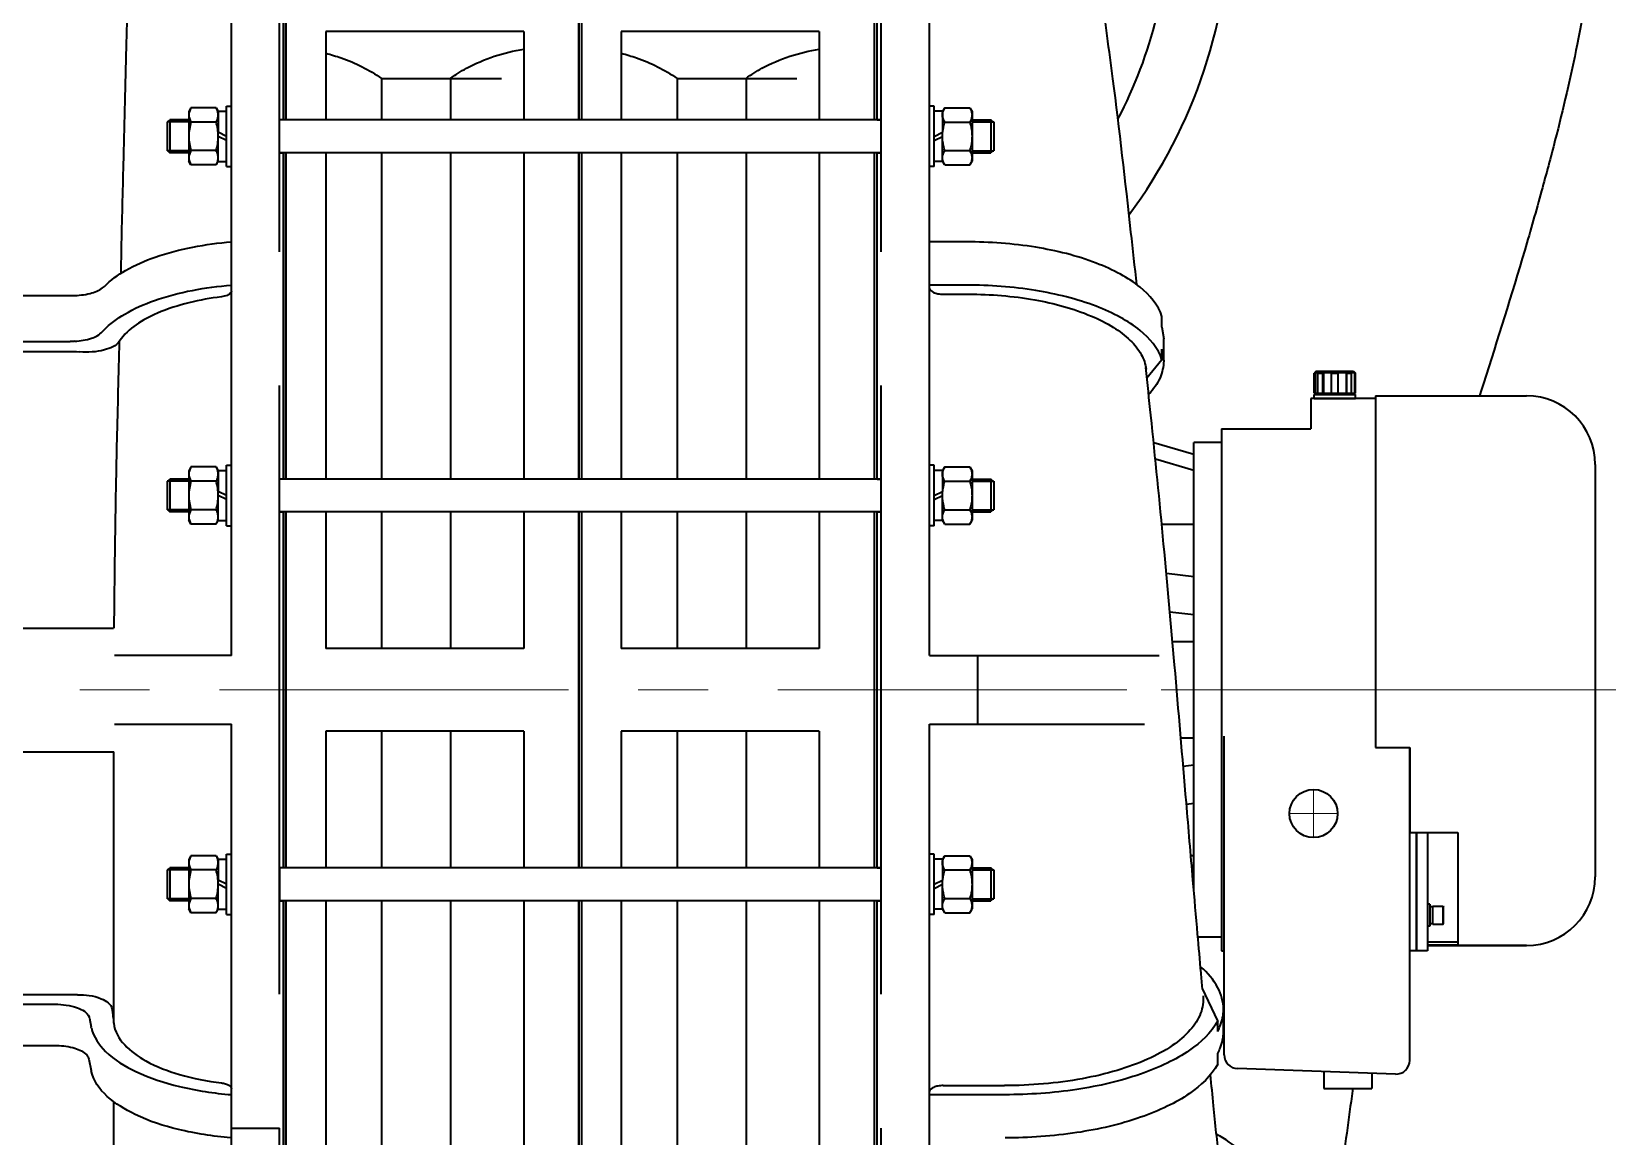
# Model space of a CAD drawing. Header units: inches. Extents: x 62 to 508, y 938 to 1278.
# Drawn here: x 203.86 to 249.01, y 1078.07 to 1109.72 of the extents above; entities that cross this region are included whole.
import ezdxf

# ---------------------------------------------------------------- set-up
doc = ezdxf.new("R2010")
doc.units = ezdxf.units.IN
doc.header["$MEASUREMENT"] = 0
doc.set_wipeout_variables(frame=1)
doc.linetypes.add('点画线', pattern=[16, 10, -2, 2, -2])
doc.layers.add('中心线层', color=1, linetype='点画线', lineweight=18)
doc.layers.add('粗实线层', color=7, linetype='Continuous', lineweight=35)

# ---------------------------------------------------------------- blocks, each defined once
blk = doc.blocks.new('CF45排气机壳1#-01')
at = {"layer": '粗实线层', "color": 7}
for p, q in [((-19.6, 171), (-19.6, 314)), ((-26.6, 229.77), (-26.6, 292.43)), ((-27.2, 248.96), (-27.2, 284.16)), ((-18.9, 250.96), (-19.6, 250.96)), ((-18.9, 242.16), (-18.9, 250.96)), ((-17.7, 250.21), (-18.9, 250.21)), ((-17.38, 250.71), (-17.7, 250.16)), ((-17.7, 250.21), (-17.7, 247.16)), ((-17.38, 250.71), (-13.72, 250.71)), ((-13.72, 250.71), (-13.4, 250.16)), ((-13.4, 250.16), (-13.4, 242.96)), ((-17.38, 248.64), (-13.72, 248.64)), ((-13.4, 248.96), (-10.64, 248.96)), ((-10.64, 248.96), (-10.64, 244.16)), ((-10.24, 248.56), (-10.64, 248.96)), ((-10.24, 248.66), (-10.24, 244.46)), ((-18.9, 246.56), (-17.7, 247.16)), ((-18.9, 245.96), (-17.7, 246.56)), ((-17.7, 246.56), (-17.7, 247.16)), ((-17.7, 242.91), (-17.7, 246.56)), ((-27.2, 196.69), (-27.2, 244.16)), ((-17.38, 244.48), (-13.72, 244.48)), ((-13.4, 244.16), (-10.64, 244.16)), ((-13.4, 244.16), (-10.64, 244.16)), ((-10.24, 244.56), (-10.64, 244.16)), ((-18.9, 242.16), (-19.6, 242.16)), ((-17.7, 242.91), (-18.9, 242.91)), ((-17.38, 242.4), (-17.7, 242.96)), ((-17.38, 242.4), (-13.72, 242.4)), ((-13.72, 242.4), (-13.4, 242.96)), ((-14.2, 231.21), (-19.6, 231.21)), ((-14.2, 224.92), (-19.6, 224.92)), ((-17.6, 223.59), (-13.93, 223.59)), ((14.24, 218.81), (14.24, 220.34)), ((14.24, 218.81), (14.5, 217.1)), ((14.5, 213.87), (14.5, 217.1)), ((14.24, 214.05), (12.06, 211.38)), ((14.24, 214.05), (14.24, 215.57)), ((14.24, 215.57), (14.5, 213.87)), ((-26.6, 121.69), (-26.6, 210.31)), ((-18.9, 198.69), (-19.6, 198.69)), ((-18.9, 189.89), (-18.9, 198.69)), ((-17.7, 197.94), (-18.9, 197.94)), ((-17.38, 198.45), (-17.7, 197.89)), ((-17.7, 197.94), (-17.7, 194.89)), ((-17.38, 198.45), (-13.72, 198.45)), ((-13.72, 198.45), (-13.4, 197.89)), ((-13.4, 197.89), (-13.4, 190.69)), ((-17.38, 196.37), (-13.72, 196.37)), ((-13.4, 196.69), (-10.64, 196.69)), ((-10.64, 196.69), (-10.64, 191.89)), ((-10.24, 196.29), (-10.64, 196.69)), ((-10.24, 196.39), (-10.24, 192.19)), ((-18.9, 194.29), (-17.7, 194.89)), ((-18.9, 193.69), (-17.7, 194.29)), ((-17.7, 194.29), (-17.7, 194.89)), ((-17.7, 190.64), (-17.7, 194.29)), ((-27.2, 140.11), (-27.2, 191.89)), ((-17.7, 190.64), (-18.9, 190.64)), ((-17.38, 190.13), (-17.7, 190.69)), ((-17.38, 192.21), (-13.72, 192.21)), ((-13.72, 190.13), (-13.4, 190.69)), ((-13.4, 191.89), (-10.64, 191.89)), ((-13.4, 191.89), (-10.64, 191.89)), ((-10.24, 192.29), (-10.64, 191.89)), ((-18.9, 189.89), (-19.6, 189.89)), ((-17.38, 190.13), (-13.72, 190.13)), ((-19.6, 171), (13.86, 171)), ((-12.6, 171), (-12.6, 161)), ((-19.6, 161), (11.71, 161)), ((-19.6, 14), (-19.6, 161)), ((-18.9, 142.11), (-19.6, 142.11)), ((-18.9, 133.31), (-18.9, 142.11)), ((-17.7, 141.36), (-18.9, 141.36)), ((-17.38, 141.87), (-17.7, 141.31)), ((-17.7, 141.36), (-17.7, 138.31)), ((-17.38, 141.87), (-13.72, 141.87)), ((-13.72, 141.87), (-13.4, 141.31)), ((-13.4, 141.31), (-13.4, 134.11)), ((-13.4, 140.11), (-10.64, 140.11)), ((-10.64, 140.11), (-10.64, 135.31)), ((-10.24, 139.71), (-10.64, 140.11)), ((-18.9, 137.71), (-17.7, 138.31)), ((-18.9, 137.11), (-17.7, 137.71)), ((-17.7, 137.71), (-17.7, 138.31)), ((-17.7, 134.06), (-17.7, 137.71)), ((-17.38, 139.79), (-13.72, 139.79)), ((-10.24, 139.81), (-10.24, 135.61)), ((-17.38, 135.63), (-13.72, 135.63)), ((-10.24, 135.71), (-10.64, 135.31)), ((-27.2, 87.84), (-27.2, 135.31)), ((-18.9, 133.31), (-19.6, 133.31)), ((-17.7, 134.06), (-18.9, 134.06)), ((-17.38, 133.55), (-17.7, 134.11)), ((-17.38, 133.55), (-13.72, 133.55)), ((-13.72, 133.55), (-13.4, 134.11)), ((-13.4, 135.31), (-10.64, 135.31)), ((-13.4, 135.31), (-10.64, 135.31)), ((22.36, 117.83), (20.14, 122.52)), ((23.2, 116.25), (23.2, 119.49)), ((22.36, 116.3), (22.36, 117.83)), ((22.36, 111.54), (22.36, 113.07)), ((-17.6, 108.41), (-8.67, 108.41)), ((-8.6, 107.08), (-19.6, 107.08)), ((-26.6, 0), (-26.6, 102.23))]:
    blk.add_line(p, q, dxfattribs=at)
at = {"layer": '粗实线层'}
for p, q in [((-19.6, 242.16), (-19.6, 250.96)), ((-27.2, 248.96), (-26.6, 248.96)), ((-27.2, 244.16), (-26.6, 244.16)), ((36.7, 212.4), (36.4, 212.1)), ((36.4, 209.2), (36.4, 212.1)), ((36.4, 212.1), (36.44, 212.1)), ((36.54, 212.2), (36.44, 212.1)), ((36.44, 209.2), (36.44, 212.1)), ((36.54, 212.2), (36.54, 209.2)), ((36.54, 212.2), (37.03, 212.2)), ((36.7, 212.4), (42.1, 212.4)), ((36.95, 212.1), (37.03, 212.2)), ((36.95, 209.2), (36.95, 212.1)), ((36.95, 212.1), (37.66, 212.1)), ((37.73, 212.2), (37.66, 212.1)), ((37.66, 209.2), (37.66, 212.1)), ((37.73, 212.2), (37.73, 209.2)), ((37.73, 212.2), (38.9, 212.2)), ((38.9, 209.2), (38.9, 212.2)), ((38.9, 212.1), (39.9, 212.1)), ((39.9, 209.2), (39.9, 212.2)), ((39.9, 212.2), (41.07, 212.2)), ((41.07, 212.2), (41.07, 209.2)), ((41.14, 212.1), (41.07, 212.2)), ((41.14, 209.2), (41.14, 212.1)), ((41.14, 212.1), (41.84, 212.1)), ((41.77, 212.2), (41.84, 212.1)), ((41.77, 212.2), (42.26, 212.2)), ((41.84, 209.2), (41.84, 212.1)), ((42.1, 212.4), (42.4, 212.1)), ((42.26, 212.2), (42.26, 209.2)), ((42.36, 212.1), (42.26, 212.2)), ((42.36, 209.2), (42.36, 212.1)), ((42.36, 212.1), (42.4, 212.1)), ((42.4, 209.2), (42.4, 212.1)), ((36.4, 209.2), (42.4, 209.2)), ((36.4, 209), (42.4, 209)), ((36.4, 208.4), (36.4, 209)), ((36.6, 209), (36.6, 209.2)), ((42.2, 209), (42.2, 209.2)), ((42.4, 208.4), (42.4, 209)), ((35.9, 208.4), (35.9, 204)), ((51.3, 208.4), (35.9, 208.4)), ((36.4, 208.4), (42.4, 208.4)), ((51.3, 166), (51.3, 208.4)), ((13.04, 201.99), (18.9, 200.29)), ((18.9, 136.64), (18.9, 202)), ((22.9, 202), (18.9, 202)), ((22.9, 204), (35.9, 204)), ((22.9, 204), (22.9, 128)), ((52.9, 204), (51.3, 204)), ((52.9, 204), (52.9, 128)), ((13.28, 199.62), (18.9, 198)), ((53.22, 200.4), (52.9, 200.4)), ((53.22, 200.4), (53.22, 197.2)), ((53.64, 197.5), (53.64, 200.1)), ((53.64, 200.1), (55.18, 200.1)), ((55.18, 197.5), (55.18, 200.1)), ((55.18, 200.1), (55.24, 200.04)), ((55.24, 197.56), (55.24, 200.04)), ((-19.6, 189.89), (-19.6, 198.69)), ((53.64, 197.57), (53.22, 197.57)), ((53.64, 197.5), (55.18, 197.5)), ((55.18, 197.5), (55.24, 197.56)), ((-27.2, 196.69), (-26.6, 196.69)), ((53.22, 197.2), (52.9, 197.2)), ((-27.2, 191.89), (-26.6, 191.89)), ((14.21, 190.14), (18.9, 190.14)), ((14.89, 182.98), (18.9, 182.5)), ((53.22, 181.19), (52.9, 181.19)), ((53.22, 181.19), (53.22, 177.99)), ((53.64, 178.29), (53.64, 180.89)), ((53.64, 180.89), (55.18, 180.89)), ((55.18, 178.29), (55.18, 180.89)), ((55.18, 180.89), (55.24, 180.83)), ((55.24, 178.35), (55.24, 180.83)), ((15.4, 177.38), (18.9, 176.96)), ((53.22, 177.99), (52.9, 177.99)), ((53.64, 178.36), (53.22, 178.36)), ((53.64, 178.29), (55.18, 178.29)), ((55.18, 178.29), (55.24, 178.35)), ((15.78, 173.04), (18.9, 173.04)), ((51.3, 166), (51.3, 128)), ((51.3, 128), (51.3, 166)), ((18.9, 158.96), (17, 158.96)), ((23.3, 112.87), (23.3, 159.27)), ((50.3, 112.07), (50.3, 159.27)), ((18.9, 155.04), (17.34, 154.86)), ((53.22, 154.01), (52.9, 154.01)), ((53.22, 154.01), (53.22, 150.81)), ((53.64, 151.11), (53.64, 153.71)), ((53.64, 153.71), (55.18, 153.71)), ((55.18, 151.11), (55.18, 153.71)), ((55.18, 153.71), (55.24, 153.65)), ((55.24, 151.17), (55.24, 153.65)), ((17.81, 149.37), (18.9, 149.5)), ((53.22, 150.81), (52.9, 150.81)), ((53.64, 151.18), (53.22, 151.18)), ((53.64, 151.11), (55.18, 151.11)), ((55.18, 151.11), (55.24, 151.17)), ((-27.2, 140.11), (-26.6, 140.11)), ((-19.6, 133.31), (-19.6, 142.11)), ((18.9, 141.86), (18.45, 141.86)), ((-27.2, 135.31), (-26.6, 135.31)), ((53.22, 134.8), (52.9, 134.8)), ((53.22, 134.8), (53.22, 131.6)), ((53.64, 131.9), (53.64, 134.5)), ((53.64, 134.5), (55.18, 134.5)), ((55.18, 131.9), (55.18, 134.5)), ((55.18, 134.5), (55.24, 134.44)), ((55.24, 131.96), (55.24, 134.44)), ((53.22, 131.6), (52.9, 131.6)), ((53.64, 131.97), (53.22, 131.97)), ((53.64, 131.9), (55.18, 131.9)), ((55.18, 131.9), (55.24, 131.96)), ((22.9, 130), (19.48, 130)), ((22.9, 128), (23.3, 128)), ((52.9, 128), (50.3, 128)), ((48.23, 110.07), (25.23, 110.88)), ((37.8, 110.44), (37.8, 108)), ((44.8, 110.19), (44.8, 108)), ((37.8, 108), (44.8, 108))]:
    blk.add_line(p, q, dxfattribs=at)
at = {"layer": '粗实线层', "color": 3}
for p, q in [((-13.4, 248.66), (-10.24, 248.66)), ((-13.4, 244.46), (-10.24, 244.46)), ((-13.4, 196.39), (-10.24, 196.39)), ((-13.4, 192.19), (-10.24, 192.19)), ((-13.4, 139.81), (-10.24, 139.81)), ((-13.4, 135.61), (-10.24, 135.61))]:
    blk.add_line(p, q, dxfattribs=at)
at = {"layer": '粗实线层'}
blk.add_circle((36.3, 148), 3.5, dxfattribs=at)
for centre, radius, start, end in [((-50.24, 279.57), 65.6, 332.2818, 0), ((-50.24, 279.57), 74.4, 323.3551, 360), ((25.3, 112.87), 2, 180, 268), ((48.3, 112.07), 2, 268, 360)]:
    blk.add_arc(centre, radius, start, end, dxfattribs=at)
for centre, start_param, end_param in [((53.22, 198.8), 4.540817, 4.712389), ((53.64, 198.8), 4.712389, 4.797866), ((53.22, 179.59), 4.540817, 4.712389), ((53.64, 179.59), 4.712389, 4.797866), ((53.22, 152.41), 4.540817, 4.712389), ((53.64, 152.41), 4.712389, 4.797866), ((53.22, 133.2), 4.540817, 4.712389), ((53.64, 133.2), 4.712389, 4.797866)]:
    blk.add_ellipse(centre, major_axis=(-2.46, 0), ratio=0.5, start_param=start_param, end_param=end_param, dxfattribs=at)
for points, knots in [([(81.67, 307.6), (81.61, 307.11), (81.37, 304.92), (80.91, 300.96), (80.32, 294.56), (79.17, 286.18), (77.27, 274.26), (74.95, 260.51), (72.06, 248.12), (69.38, 238.17), (66.04, 226.36), (61.56, 212.28), (57.67, 199.99), (55.3, 191.08), (53.92, 186.39), (53.05, 182.71), (52.9, 182.04)], [0, 0, 0, 0, 94.280715, 424.202016, 767.744912, 1332.126794, 2053.135591, 3092.831389, 4016.079507, 4501.353264, 5077.413874, 6380.340334, 7346.887621, 7558.916783, 8156.055578, 8287.825276, 8287.825276, 8287.825276, 8287.825276]), ([(10.58, 224.98), (10.3, 227.53), (9.19, 237.52), (7.61, 251.71), (5.58, 266.09), (4.46, 275.27), (1, 281.23), (-3.08, 285.14), (-7.08, 287.47), (-9.67, 288.41), (-10.64, 288.7)], [0, 0, 0, 0, 590.397189, 2315.672388, 3285.095723, 3950.440211, 4417.749609, 4840.380427, 5241.266047, 5473.878338, 5473.878338, 5473.878338, 5473.878338]), ([(20.14, 122.52), (20.07, 123.28), (19.84, 125.92), (19.37, 131.18), (18.66, 139.44), (17.54, 152.5), (16.17, 168.8), (14.48, 187.6), (13.05, 202.03), (12.14, 210.59), (11.89, 212.9)], [0, 0, 0, 0, 73.632085, 256.645949, 511.37476, 875.725119, 1525.003369, 2094.442412, 2702.313075, 2927.677253, 2927.677253, 2927.677253, 2927.677253]), ([(25.97, 73.23), (25.76, 74.64), (25.31, 77.63), (24.35, 82.9), (23.48, 89.63), (22.58, 97.4), (21.86, 104.35), (21.45, 108.48), (21.31, 109.98)], [1035.583145, 1035.583145, 1035.583145, 1035.583145, 1109.348883, 1191.258031, 1312.370539, 1459.049483, 1595.309614, 1673.114321, 1673.114321, 1673.114321, 1673.114321]), ([(42.01, 108), (42, 107.89), (41.43, 103.65), (40.34, 95.55), (38.94, 86.46), (38.16, 81.48), (37.98, 80.34)], [0, 0, 0, 0, 11.325132, 420.488774, 803.645855, 916.472477, 916.472477, 916.472477, 916.472477])]:
    blk.add_open_spline(points, degree=3, knots=knots, dxfattribs=at)
at = {"layer": '粗实线层', "color": 7}
for points, knots in [([(-17.7, 249.68), (-17.7, 249.85), (-17.63, 250.22), (-17.47, 250.55), (-17.38, 250.71)], [0, 0, 0, 0, 785.507418, 1619.370113, 1619.370113, 1619.370113, 1619.370113]), ([(-13.72, 250.71), (-13.63, 250.55), (-13.47, 250.22), (-13.4, 249.85), (-13.4, 249.68)], [0, 0, 0, 0, 826.843317, 1605.736873, 1605.736873, 1605.736873, 1605.736873]), ([(-17.38, 248.64), (-17.47, 248.8), (-17.63, 249.13), (-17.7, 249.5), (-17.7, 249.68)], [0, 0, 0, 0, 830.608496, 1613.048892, 1613.048892, 1613.048892, 1613.048892]), ([(-17.7, 246.56), (-17.7, 246.91), (-17.64, 247.61), (-17.48, 248.3), (-17.38, 248.64)], [0, 0, 0, 0, 801.430869, 1603.196552, 1603.196552, 1603.196552, 1603.196552]), ([(-13.4, 249.68), (-13.4, 249.5), (-13.47, 249.13), (-13.63, 248.8), (-13.72, 248.64)], [0, 0, 0, 0, 775.823635, 1599.40642, 1599.40642, 1599.40642, 1599.40642]), ([(-13.72, 248.64), (-13.62, 248.3), (-13.46, 247.61), (-13.4, 246.91), (-13.4, 246.56)], [0, 0, 0, 0, 795.020668, 1589.709276, 1589.709276, 1589.709276, 1589.709276]), ([(-17.38, 244.48), (-17.48, 244.82), (-17.64, 245.5), (-17.7, 246.21), (-17.7, 246.56)], [0, 0, 0, 0, 795.351895, 1590.371598, 1590.371598, 1590.371598, 1590.371598]), ([(-13.4, 246.56), (-13.4, 246.21), (-13.46, 245.5), (-13.62, 244.82), (-13.72, 244.48)], [0, 0, 0, 0, 788.274708, 1576.878739, 1576.878739, 1576.878739, 1576.878739]), ([(-17.7, 243.44), (-17.7, 243.62), (-17.63, 243.98), (-17.47, 244.32), (-17.38, 244.48)], [0, 0, 0, 0, 766.657502, 1580.512754, 1580.512754, 1580.512754, 1580.512754]), ([(-17.38, 242.4), (-17.47, 242.56), (-17.63, 242.9), (-17.7, 243.26), (-17.7, 243.44)], [0, 0, 0, 0, 810.600494, 1574.191939, 1574.191939, 1574.191939, 1574.191939]), ([(-13.72, 244.48), (-13.63, 244.32), (-13.47, 243.98), (-13.4, 243.62), (-13.4, 243.44)], [0, 0, 0, 0, 806.821728, 1566.853542, 1566.853542, 1566.853542, 1566.853542]), ([(-13.4, 243.44), (-13.4, 243.26), (-13.47, 242.9), (-13.63, 242.56), (-13.72, 242.4)], [0, 0, 0, 0, 756.961168, 1560.523157, 1560.523157, 1560.523157, 1560.523157]), ([(14.24, 220.34), (13.71, 222.03), (11.65, 224.38), (8.12, 226.64), (3.11, 228.89), (-4.42, 230.73), (-10.83, 231.21), (-14.2, 231.21)], [0, 0, 0, 0, 488.681713, 801.229697, 1160.440591, 1995.414061, 2923.944397, 2923.944397, 2923.944397, 2923.944397]), ([(14.24, 214.05), (13.71, 215.74), (11.65, 218.09), (8.12, 220.35), (3.11, 222.6), (-4.42, 224.44), (-10.83, 224.92), (-14.2, 224.92)], [0, 0, 0, 0, 474.959842, 778.731678, 1127.856158, 1939.384106, 2841.841902, 2841.841902, 2841.841902, 2841.841902]), ([(-19.6, 224.47), (-19.6, 224.19), (-19.05, 223.81), (-18.35, 223.64), (-17.86, 223.59), (-17.6, 223.59)], [0, 0, 0, 0, 715.634112, 1282.873509, 1927.587236, 1927.587236, 1927.587236, 1927.587236]), ([(-13.93, 223.59), (-10.7, 223.59), (-4.6, 223.1), (2.51, 221.21), (7.08, 218.93), (9.59, 217.07), (11.3, 215), (11.85, 213.42), (11.92, 212.67)], [0, 0, 0, 0, 1127.899837, 2125.411141, 2545.407244, 2904.765369, 3207.396986, 3469.828367, 3469.828367, 3469.828367, 3469.828367]), ([(14.5, 213.87), (14.46, 213.04), (14.08, 211.23), (13, 209.72), (12.3, 209.04)], [0, 0, 0, 0, 592.850728, 1279.634579, 1279.634579, 1279.634579, 1279.634579]), ([(-17.7, 197.41), (-17.7, 197.58), (-17.63, 197.95), (-17.47, 198.28), (-17.38, 198.45)], [0, 0, 0, 0, 627.566528, 1293.765604, 1293.765604, 1293.765604, 1293.765604]), ([(-17.38, 196.37), (-17.47, 196.53), (-17.63, 196.86), (-17.7, 197.23), (-17.7, 197.41)], [0, 0, 0, 0, 662.947171, 1287.449146, 1287.449146, 1287.449146, 1287.449146]), ([(-13.72, 198.45), (-13.63, 198.28), (-13.47, 197.95), (-13.4, 197.58), (-13.4, 197.41)], [0, 0, 0, 0, 659.042905, 1279.867023, 1279.867023, 1279.867023, 1279.867023]), ([(-13.4, 197.41), (-13.4, 197.23), (-13.47, 196.86), (-13.63, 196.53), (-13.72, 196.37)], [0, 0, 0, 0, 617.754558, 1273.537644, 1273.537644, 1273.537644, 1273.537644]), ([(-17.7, 194.29), (-17.7, 194.64), (-17.64, 195.34), (-17.48, 196.03), (-17.38, 196.37)], [0, 0, 0, 0, 638.680898, 1277.628619, 1277.628619, 1277.628619, 1277.628619]), ([(-13.72, 196.37), (-13.62, 196.03), (-13.46, 195.34), (-13.4, 194.64), (-13.4, 194.29)], [0, 0, 0, 0, 632.068079, 1263.872161, 1263.872161, 1263.872161, 1263.872161]), ([(-17.38, 192.21), (-17.48, 192.55), (-17.64, 193.23), (-17.7, 193.94), (-17.7, 194.29)], [0, 0, 0, 0, 632.539311, 1264.814433, 1264.814433, 1264.814433, 1264.814433]), ([(-13.4, 194.29), (-13.4, 193.94), (-13.46, 193.23), (-13.62, 192.55), (-13.72, 192.21)], [0, 0, 0, 0, 625.393502, 1251.048279, 1251.048279, 1251.048279, 1251.048279]), ([(-17.7, 191.17), (-17.7, 191.35), (-17.63, 191.71), (-17.47, 192.05), (-17.38, 192.21)], [0, 0, 0, 0, 608.735949, 1254.947522, 1254.947522, 1254.947522, 1254.947522]), ([(-17.38, 190.13), (-17.47, 190.29), (-17.63, 190.63), (-17.7, 190.99), (-17.7, 191.17)], [0, 0, 0, 0, 642.959499, 1248.63193, 1248.63193, 1248.63193, 1248.63193]), ([(-13.72, 192.21), (-13.63, 192.05), (-13.47, 191.71), (-13.4, 191.35), (-13.4, 191.17)], [0, 0, 0, 0, 639.033819, 1241.008227, 1241.008227, 1241.008227, 1241.008227]), ([(-13.4, 191.17), (-13.4, 190.99), (-13.47, 190.63), (-13.63, 190.29), (-13.72, 190.13)], [0, 0, 0, 0, 598.904367, 1234.6791, 1234.6791, 1234.6791, 1234.6791]), ([(-17.7, 140.83), (-17.7, 141.01), (-17.63, 141.37), (-17.47, 141.71), (-17.38, 141.87)], [0, 0, 0, 0, 456.876646, 941.878293, 941.878293, 941.878293, 941.878293]), ([(-17.38, 139.79), (-17.47, 139.95), (-17.63, 140.29), (-17.7, 140.65), (-17.7, 140.83)], [0, 0, 0, 0, 481.75614, 935.574594, 935.574594, 935.574594, 935.574594]), ([(-13.72, 141.87), (-13.63, 141.71), (-13.47, 141.37), (-13.4, 141.01), (-13.4, 140.83)], [0, 0, 0, 0, 477.593, 927.489738, 927.489738, 927.489738, 927.489738]), ([(-13.4, 140.83), (-13.4, 140.65), (-13.47, 140.29), (-13.63, 139.95), (-13.72, 139.79)], [0, 0, 0, 0, 446.829182, 921.16485, 921.16485, 921.16485, 921.16485]), ([(-17.7, 137.71), (-17.7, 138.06), (-17.64, 138.77), (-17.48, 139.45), (-17.38, 139.79)], [0, 0, 0, 0, 462.813192, 925.819734, 925.819734, 925.819734, 925.819734]), ([(-17.38, 135.63), (-17.48, 135.97), (-17.64, 136.66), (-17.7, 137.36), (-17.7, 137.71)], [0, 0, 0, 0, 456.612483, 913.034255, 913.034255, 913.034255, 913.034255]), ([(-13.72, 139.79), (-13.62, 139.45), (-13.46, 138.77), (-13.4, 138.06), (-13.4, 137.71)], [0, 0, 0, 0, 455.876626, 911.562843, 911.562843, 911.562843, 911.562843]), ([(-13.4, 137.71), (-13.4, 137.36), (-13.46, 136.66), (-13.62, 135.97), (-13.72, 135.63)], [0, 0, 0, 0, 449.284707, 898.757115, 898.757115, 898.757115, 898.757115]), ([(-17.7, 134.59), (-17.7, 134.77), (-17.63, 135.14), (-17.47, 135.47), (-17.38, 135.63)], [0, 0, 0, 0, 438.093926, 903.158237, 903.158237, 903.158237, 903.158237]), ([(-13.72, 135.63), (-13.63, 135.47), (-13.47, 135.14), (-13.4, 134.77), (-13.4, 134.59)], [0, 0, 0, 0, 457.61562, 888.692792, 888.692792, 888.692792, 888.692792]), ([(-17.38, 133.55), (-17.47, 133.72), (-17.63, 134.05), (-17.7, 134.42), (-17.7, 134.59)], [0, 0, 0, 0, 461.819635, 896.857023, 896.857023, 896.857023, 896.857023]), ([(-13.4, 134.59), (-13.4, 134.42), (-13.47, 134.05), (-13.63, 133.72), (-13.72, 133.55)], [0, 0, 0, 0, 428.009674, 882.368918, 882.368918, 882.368918, 882.368918]), ([(23.2, 119.49), (23.2, 120.58), (22.5, 122.98), (20.88, 124.8), (19.92, 125.66)], [0, 0, 0, 0, 323.479363, 706.295495, 706.295495, 706.295495, 706.295495]), ([(20.23, 121.49), (20.31, 120.64), (20.02, 118.77), (18.34, 116.25), (15.64, 114.01), (12.01, 112.07), (7.58, 110.48), (0.66, 108.86), (-4.89, 108.41), (-8.67, 108.41)], [0, 0, 0, 0, 145.092402, 308.445412, 504.479735, 737.587362, 1005.51287, 1302.08412, 1945.214023, 1945.214023, 1945.214023, 1945.214023]), ([(22.36, 116.3), (22.49, 116.56), (22.97, 117.56), (23.2, 118.67), (23.2, 119.49)], [0, 0, 0, 0, 176.17068, 672.204079, 672.204079, 672.204079, 672.204079]), ([(22.36, 117.83), (21.42, 116.08), (18.93, 113.8), (14.92, 111.54), (9.5, 109.35), (1.58, 107.55), (-5.11, 107.08), (-8.6, 107.08)], [0, 0, 0, 0, 243.973792, 396.611514, 568.942245, 961.628932, 1392.326321, 1392.326321, 1392.326321, 1392.326321]), ([(22.36, 113.07), (22.49, 113.32), (22.97, 114.32), (23.2, 115.44), (23.2, 116.25)], [0, 0, 0, 0, 170.963187, 652.334156, 652.334156, 652.334156, 652.334156]), ([(22.36, 111.54), (21.42, 109.79), (18.93, 107.51), (14.92, 105.25), (9.5, 103.06), (1.58, 101.26), (-5.11, 100.79), (-8.6, 100.79)], [0, 0, 0, 0, 229.699845, 373.407334, 535.655671, 905.367804, 1310.866782, 1310.866782, 1310.866782, 1310.866782]), ([(-17.6, 108.41), (-17.86, 108.41), (-18.35, 108.36), (-19.05, 108.19), (-19.6, 107.81), (-19.6, 107.53)], [0, 0, 0, 0, 327.718829, 616.055601, 979.825664, 979.825664, 979.825664, 979.825664]), ([(38.79, 72.43), (38.85, 75.48), (38.16, 81.38), (34.67, 89.45), (29.32, 96.27), (24.69, 99.86), (22.17, 101.38)], [0, 0, 0, 0, 217.112483, 415.766293, 618.975045, 828.071673, 828.071673, 828.071673, 828.071673])]:
    blk.add_open_spline(points, degree=3, knots=knots, dxfattribs=at)
blk = doc.blocks.new('CF45进气机壳1#-01_1')
at = {"layer": '粗实线层'}
for p, q in [((-27.76, 194.53), (-27.76, 314)), ((-34.76, 229.77), (-34.76, 292)), ((-35.36, 284.16), (-35.36, 248.96)), ((-27.76, 242.16), (-27.76, 250.96)), ((-35.36, 248.96), (-34.76, 248.96)), ((-34.76, 244.16), (-35.36, 244.16)), ((-35.36, 244.16), (-35.36, 196.69)), ((25.24, 223.4), (-4.67, 223.4)), ((25.24, 216.71), (-4.31, 216.71)), ((30.58, 215.27), (-3.85, 215.27)), ((-34.76, 121.69), (-34.76, 210.31)), ((-27.76, 189.89), (-27.76, 198.69)), ((-35.36, 196.69), (-34.76, 196.69)), ((-27.76, 171), (-27.76, 194.53)), ((-34.76, 191.89), (-35.36, 191.89)), ((-35.36, 191.89), (-35.36, 140.11)), ((15.24, 175), (-10.62, 175)), ((-27.76, 171), (-10.76, 171)), ((-10.76, 161), (-27.76, 161)), ((-27.76, 137.47), (-27.76, 161)), ((15.24, 157), (-10.67, 157)), ((-10.64, 117.47), (-10.63, 157)), ((-35.36, 140.11), (-34.76, 140.11)), ((-34.76, 140.11), (-34.76, 135.31)), ((-27.76, 133.31), (-27.76, 142.11)), ((-27.76, 14), (-27.76, 137.47)), ((-34.76, 135.31), (-35.36, 135.31)), ((-35.36, 135.31), (-35.36, 87.84)), ((25.24, 120.24), (-2.11, 120.24)), ((-7.09, 118.24), (-7.36, 116.92)), ((25.24, 114.26), (-2.05, 114.26)), ((-7.03, 112.26), (-7.36, 110.62)), ((-10.64, 62.52), (-10.64, 106.08)), ((-34.76, 0), (-34.76, 102.23)), ((-27.76, 102.23), (-34.76, 102.23))]:
    blk.add_line(p, q, dxfattribs=at)
at = {"layer": '粗实线层', "color": 7}
for p, q in [((-27.06, 250.96), (-27.76, 250.96)), ((-27.06, 242.16), (-27.06, 250.96)), ((-25.86, 250.21), (-27.06, 250.21)), ((-25.54, 250.71), (-25.86, 250.16)), ((-25.86, 250.21), (-25.86, 247.16)), ((-25.54, 250.71), (-21.88, 250.71)), ((-21.88, 250.71), (-21.56, 250.16)), ((-21.56, 250.16), (-21.56, 242.96)), ((-25.54, 248.64), (-21.88, 248.64)), ((-21.56, 248.96), (-18.8, 248.96)), ((-18.8, 248.96), (-18.8, 244.16)), ((-18.4, 248.56), (-18.8, 248.96)), ((-18.4, 248.66), (-18.4, 244.46)), ((-27.06, 246.56), (-25.86, 247.16)), ((-27.06, 245.96), (-25.86, 246.56)), ((-25.86, 246.56), (-25.86, 247.16)), ((-25.86, 242.91), (-25.86, 246.56)), ((-25.54, 244.48), (-21.88, 244.48)), ((-21.56, 244.16), (-18.8, 244.16)), ((-21.56, 244.16), (-18.8, 244.16)), ((-18.4, 244.56), (-18.8, 244.16)), ((-27.06, 242.16), (-27.76, 242.16)), ((-25.86, 242.91), (-27.06, 242.91)), ((-25.54, 242.4), (-25.86, 242.96)), ((-25.54, 242.4), (-21.88, 242.4)), ((-21.88, 242.4), (-21.56, 242.96)), ((-27.06, 198.69), (-27.76, 198.69)), ((-27.06, 189.89), (-27.06, 198.69)), ((-25.86, 197.94), (-27.06, 197.94)), ((-25.54, 198.45), (-25.86, 197.89)), ((-25.86, 197.94), (-25.86, 194.89)), ((-25.54, 198.45), (-21.88, 198.45)), ((-21.88, 198.45), (-21.56, 197.89)), ((-21.56, 197.89), (-21.56, 190.69)), ((-25.54, 196.37), (-21.88, 196.37)), ((-21.56, 196.69), (-18.8, 196.69)), ((-18.8, 196.69), (-18.8, 191.89)), ((-18.4, 196.29), (-18.8, 196.69)), ((-18.4, 196.39), (-18.4, 192.19)), ((-27.06, 194.29), (-25.86, 194.89)), ((-27.06, 193.69), (-25.86, 194.29)), ((-25.86, 194.29), (-25.86, 194.89)), ((-25.86, 190.64), (-25.86, 194.29)), ((-25.86, 190.64), (-27.06, 190.64)), ((-25.54, 190.13), (-25.86, 190.69)), ((-25.54, 192.21), (-21.88, 192.21)), ((-21.88, 190.13), (-21.56, 190.69)), ((-21.56, 191.89), (-18.8, 191.89)), ((-21.56, 191.89), (-18.8, 191.89)), ((-18.4, 192.29), (-18.8, 191.89)), ((-27.06, 189.89), (-27.76, 189.89)), ((-25.54, 190.13), (-21.88, 190.13)), ((-27.06, 142.11), (-27.76, 142.11)), ((-27.06, 133.31), (-27.06, 142.11)), ((-25.86, 141.36), (-27.06, 141.36)), ((-25.54, 141.87), (-25.86, 141.31)), ((-25.86, 141.36), (-25.86, 138.31)), ((-25.54, 141.87), (-21.88, 141.87)), ((-21.88, 141.87), (-21.56, 141.31)), ((-21.56, 141.31), (-21.56, 134.11)), ((-21.56, 140.11), (-18.8, 140.11)), ((-18.8, 140.11), (-18.8, 135.31)), ((-18.4, 139.71), (-18.8, 140.11)), ((-27.06, 137.71), (-25.86, 138.31)), ((-27.06, 137.11), (-25.86, 137.71)), ((-25.86, 137.71), (-25.86, 138.31)), ((-25.86, 134.06), (-25.86, 137.71)), ((-25.54, 139.79), (-21.88, 139.79)), ((-18.4, 139.81), (-18.4, 135.61)), ((-25.54, 135.63), (-21.88, 135.63)), ((-18.4, 135.71), (-18.8, 135.31)), ((-27.06, 133.31), (-27.76, 133.31)), ((-25.86, 134.06), (-27.06, 134.06)), ((-25.54, 133.55), (-25.86, 134.11)), ((-25.54, 133.55), (-21.88, 133.55)), ((-21.88, 133.55), (-21.56, 134.11)), ((-21.56, 135.31), (-18.8, 135.31)), ((-21.56, 135.31), (-18.8, 135.31))]:
    blk.add_line(p, q, dxfattribs=at)
at = {"layer": '粗实线层', "color": 3}
for p, q in [((-21.56, 248.66), (-18.4, 248.66)), ((-21.56, 244.46), (-18.4, 244.46)), ((-21.56, 196.39), (-18.4, 196.39)), ((-21.56, 192.19), (-18.4, 192.19)), ((-21.56, 139.81), (-18.4, 139.81)), ((-21.56, 135.61), (-18.4, 135.61))]:
    blk.add_line(p, q, dxfattribs=at)
at = {"layer": '粗实线层'}
for centre, radius, start, end in [((-16.14, 211.73), 9.6, 41.6416, 43.4983), ((-4.31, 228.04), 11.33, 266.6394, 270.0057), ((-3.85, 194.02), 21.25, 90.0071, 94.992), ((47.43, 111.37), 58.4, 171.9158, 174.0064), ((-12.33, 117.91), 5.07, 347.2279, 348.7118), ((-2.05, 102.87), 11.39, 89.9994, 91.561)]:
    blk.add_arc(centre, radius, start, end, dxfattribs=at)
for points, knots in [([(77.59, 299.68), (77.5, 299.18), (77.02, 296.79), (75.56, 290.64), (73.55, 282.21), (71.04, 272.05), (68.44, 258.95), (64.39, 237.69), (59.54, 209.19), (55.34, 176.66), (52.45, 147.96), (50.15, 125.92), (47.64, 111.48), (43.78, 101.12), (38.13, 93.01), (30.95, 88.78), (25.2, 87.59), (19.64, 87.57), (13.21, 87.6), (5.32, 87.6), (-0.78, 87.66), (-5.78, 87.58), (-8.09, 85.55), (-8.89, 82.62), (-9.24, 78.54), (-9.81, 73.93), (-10.32, 68.25), (-10.45, 63.06), (-11.38, 57.4), (-13.43, 53.55), (-15.06, 51.57), (-15.67, 50.91)], [0, 0, 0, 0, 95.68493, 454.340786, 1179.984578, 1714.986454, 2408.726252, 3672.602713, 5757.94742, 7806.398301, 9797.888106, 11143.20824, 11947.535364, 12525.126954, 13199.645839, 13749.03194, 14033.345158, 14286.921047, 14784.054864, 15237.290212, 15755.33091, 15935.922875, 16150.328951, 16267.165708, 16497.198824, 16914.204801, 17135.484377, 17561.243286, 17884.914858, 18196.233841, 18362.280407, 18362.280407, 18362.280407, 18362.280407]), ([(-12.1, 243.55), (-12.19, 248.84), (-12.45, 256.44), (-12.63, 266.2), (-12.92, 274.84), (-14.35, 284.72), (-16.95, 292.12), (-18.48, 295.36)], [0, 0, 0, 0, 1083.930652, 1557.910627, 1998.667103, 2856.080657, 3591.395241, 3591.395241, 3591.395241, 3591.395241]), ([(-12.1, 243.36), (-12.1, 243.39), (-12.1, 243.45), (-12.1, 243.52), (-12.1, 243.55)], [0, 0, 0, 0, 784.114485, 1558.875475, 1558.875475, 1558.875475, 1558.875475]), ([(-11.7, 226.65), (-11.73, 228.09), (-11.84, 233.66), (-11.97, 239.23), (-12.1, 243.36)], [0, 0, 0, 0, 385.179639, 1491.745242, 1491.745242, 1491.745242, 1491.745242]), ([(-9.27, 224.73), (-10.17, 225.65), (-12.54, 227.33), (-18.65, 229.96), (-24, 230.9), (-27.76, 231.2)], [0, 0, 0, 0, 378.956267, 839.227045, 1946.841064, 1946.841064, 1946.841064, 1946.841064]), ([(-9.18, 218.34), (-10.07, 219.28), (-12.43, 220.98), (-18.58, 223.66), (-23.97, 224.6), (-27.76, 224.91)], [0, 0, 0, 0, 367.051568, 814.36198, 1894.301844, 1894.301844, 1894.301844, 1894.301844]), ([(-27.76, 224.05), (-27.76, 223.95), (-27.62, 223.64), (-27.07, 223.35), (-26.59, 223.24), (-26.31, 223.2)], [0, 0, 0, 0, 327.918645, 1018.203967, 1966.657913, 1966.657913, 1966.657913, 1966.657913]), ([(-26.31, 223.2), (-23.13, 222.81), (-17.79, 221.62), (-12.74, 218.65), (-11.48, 216.74)], [0, 0, 0, 0, 837.427074, 1433.899574, 1433.899574, 1433.899574, 1433.899574]), ([(-4.67, 223.4), (-5.52, 223.4), (-7.03, 223.56), (-8.5, 224.1), (-9.02, 224.51)], [0, 0, 0, 0, 793.51697, 1421.125741, 1421.125741, 1421.125741, 1421.125741]), ([(-4.97, 216.73), (-5.79, 216.78), (-7.2, 217.01), (-8.56, 217.65), (-8.97, 218.11)], [0, 0, 0, 0, 794.211799, 1380.812003, 1380.812003, 1380.812003, 1380.812003]), ([(-11.02, 197.41), (-11.05, 199.05), (-11.2, 205.49), (-11.37, 211.94), (-11.48, 216.74)], [0, 0, 0, 0, 333.760575, 1313.146019, 1313.146019, 1313.146019, 1313.146019]), ([(-11.48, 216.74), (-11.01, 216.04), (-8.9, 215.21), (-6.89, 215.09), (-5.7, 215.19)], [0, 0, 0, 0, 569.591655, 1373.487002, 1373.487002, 1373.487002, 1373.487002]), ([(-10.71, 175), (-10.73, 176.87), (-10.81, 184.34), (-10.91, 191.82), (-11.02, 197.41)], [0, 0, 0, 0, 295.955577, 1179.086901, 1179.086901, 1179.086901, 1179.086901]), ([(-5.36, 121.64), (-6.53, 121.65), (-8.31, 121.48), (-10.28, 120.29), (-10.38, 119.58)], [0, 0, 0, 0, 485.867489, 785.210139, 785.210139, 785.210139, 785.210139]), ([(-2.11, 120.24), (-3.2, 120.24), (-4.94, 120.04), (-6.79, 119.08), (-7.04, 118.4)], [0, 0, 0, 0, 462.418441, 765.26556, 765.26556, 765.26556, 765.26556]), ([(-10.64, 117.47), (-10.89, 115.1), (-14.74, 111.9), (-20.42, 109.82), (-24.25, 109.05), (-26.31, 108.8)], [0, 0, 0, 0, 389.207868, 678.626728, 1016.696874, 1016.696874, 1016.696874, 1016.696874]), ([(-7.04, 118.4), (-7.05, 118.38), (-7.07, 118.32), (-7.09, 118.27), (-7.09, 118.24)], [0, 0, 0, 0, 384.310211, 761.677468, 761.677468, 761.677468, 761.677468]), ([(-7.38, 116.79), (-7.68, 115.49), (-9.58, 112.8), (-14.2, 110.05), (-20.47, 108), (-25.22, 107.3), (-27.76, 107.09)], [0, 0, 0, 0, 224.326586, 523.512313, 900.079283, 1331.541163, 1331.541163, 1331.541163, 1331.541163]), ([(-2.36, 114.25), (-3.25, 114.23), (-4.78, 114.02), (-6.27, 113.35), (-6.7, 112.86)], [0, 0, 0, 0, 419.195557, 727.608541, 727.608541, 727.608541, 727.608541]), ([(-27.65, 100.81), (-25.09, 101.02), (-20.28, 101.77), (-13.06, 104.08), (-7.94, 107.67), (-7.36, 110.62)], [0, 0, 0, 0, 308.240491, 576.566453, 938.98701, 938.98701, 938.98701, 938.98701]), ([(-26.31, 108.8), (-26.5, 108.77), (-27.03, 108.68), (-27.76, 108.33), (-27.76, 107.95)], [0, 0, 0, 0, 267.61607, 776.19556, 776.19556, 776.19556, 776.19556])]:
    blk.add_open_spline(points, degree=3, knots=knots, dxfattribs=at)
at = {"layer": '粗实线层', "color": 7}
for points, knots in [([(-25.86, 249.68), (-25.86, 249.85), (-25.79, 250.22), (-25.63, 250.55), (-25.54, 250.71)], [0, 0, 0, 0, 799.316398, 1647.838145, 1647.838145, 1647.838145, 1647.838145]), ([(-21.88, 250.71), (-21.79, 250.55), (-21.63, 250.22), (-21.56, 249.85), (-21.56, 249.68)], [0, 0, 0, 0, 841.24007, 1633.695493, 1633.695493, 1633.695493, 1633.695493]), ([(-25.54, 248.64), (-25.63, 248.8), (-25.79, 249.13), (-25.86, 249.5), (-25.86, 249.68)], [0, 0, 0, 0, 845.27215, 1641.525834, 1641.525834, 1641.525834, 1641.525834]), ([(-25.86, 246.56), (-25.86, 246.91), (-25.8, 247.61), (-25.64, 248.3), (-25.54, 248.64)], [0, 0, 0, 0, 815.692882, 1631.726537, 1631.726537, 1631.726537, 1631.726537]), ([(-21.56, 249.68), (-21.56, 249.5), (-21.63, 249.13), (-21.79, 248.8), (-21.88, 248.64)], [0, 0, 0, 0, 789.387107, 1627.368321, 1627.368321, 1627.368321, 1627.368321]), ([(-21.88, 248.64), (-21.78, 248.3), (-21.62, 247.61), (-21.56, 246.91), (-21.56, 246.56)], [0, 0, 0, 0, 809.038815, 1617.739715, 1617.739715, 1617.739715, 1617.739715]), ([(-25.54, 244.48), (-25.64, 244.82), (-25.8, 245.5), (-25.86, 246.21), (-25.86, 246.56)], [0, 0, 0, 0, 809.629596, 1618.921038, 1618.921038, 1618.921038, 1618.921038]), ([(-21.56, 246.56), (-21.56, 246.21), (-21.62, 245.5), (-21.78, 244.82), (-21.88, 244.48)], [0, 0, 0, 0, 802.294836, 1604.924853, 1604.924853, 1604.924853, 1604.924853]), ([(-25.86, 243.44), (-25.86, 243.62), (-25.79, 243.98), (-25.63, 244.32), (-25.54, 244.48)], [0, 0, 0, 0, 780.50115, 1609.052307, 1609.052307, 1609.052307, 1609.052307]), ([(-25.54, 242.4), (-25.63, 242.56), (-25.79, 242.9), (-25.86, 243.26), (-25.86, 243.44)], [0, 0, 0, 0, 825.301249, 1602.740908, 1602.740908, 1602.740908, 1602.740908]), ([(-21.88, 244.48), (-21.79, 244.32), (-21.63, 243.98), (-21.56, 243.62), (-21.56, 243.44)], [0, 0, 0, 0, 821.249445, 1594.872271, 1594.872271, 1594.872271, 1594.872271]), ([(-21.56, 243.44), (-21.56, 243.26), (-21.63, 242.9), (-21.79, 242.56), (-21.88, 242.4)], [0, 0, 0, 0, 770.553933, 1588.545498, 1588.545498, 1588.545498, 1588.545498]), ([(-25.86, 197.41), (-25.86, 197.58), (-25.79, 197.95), (-25.63, 198.28), (-25.54, 198.45)], [0, 0, 0, 0, 641.728297, 1322.960932, 1322.960932, 1322.960932, 1322.960932]), ([(-25.54, 196.37), (-25.63, 196.53), (-25.79, 196.86), (-25.86, 197.23), (-25.86, 197.41)], [0, 0, 0, 0, 677.988311, 1316.65917, 1316.65917, 1316.65917, 1316.65917]), ([(-21.88, 198.45), (-21.79, 198.28), (-21.63, 197.95), (-21.56, 197.58), (-21.56, 197.41)], [0, 0, 0, 0, 673.755312, 1308.438644, 1308.438644, 1308.438644, 1308.438644]), ([(-21.56, 197.41), (-21.56, 197.23), (-21.63, 196.86), (-21.79, 196.53), (-21.88, 196.37)], [0, 0, 0, 0, 631.617282, 1302.116473, 1302.116473, 1302.116473, 1302.116473]), ([(-25.86, 194.29), (-25.86, 194.64), (-25.8, 195.34), (-25.64, 196.03), (-25.54, 196.37)], [0, 0, 0, 0, 653.318456, 1306.90985, 1306.90985, 1306.90985, 1306.90985]), ([(-21.88, 196.37), (-21.78, 196.03), (-21.62, 195.34), (-21.56, 194.64), (-21.56, 194.29)], [0, 0, 0, 0, 646.405364, 1292.540742, 1292.540742, 1292.540742, 1292.540742]), ([(-25.54, 192.21), (-25.64, 192.55), (-25.8, 193.23), (-25.86, 193.94), (-25.86, 194.29)], [0, 0, 0, 0, 647.198873, 1294.127433, 1294.127433, 1294.127433, 1294.127433]), ([(-21.56, 194.29), (-21.56, 193.94), (-21.62, 193.23), (-21.78, 192.55), (-21.88, 192.21)], [0, 0, 0, 0, 639.737849, 1279.742966, 1279.742966, 1279.742966, 1279.742966]), ([(-25.86, 191.17), (-25.86, 191.35), (-25.79, 191.71), (-25.63, 192.05), (-25.54, 192.21)], [0, 0, 0, 0, 622.951506, 1284.253788, 1284.253788, 1284.253788, 1284.253788]), ([(-25.54, 190.13), (-25.63, 190.29), (-25.79, 190.63), (-25.86, 190.99), (-25.86, 191.17)], [0, 0, 0, 0, 658.058295, 1277.9539, 1277.9539, 1277.9539, 1277.9539]), ([(-21.88, 192.21), (-21.79, 192.05), (-21.63, 191.71), (-21.56, 191.35), (-21.56, 191.17)], [0, 0, 0, 0, 653.794564, 1269.6737, 1269.6737, 1269.6737, 1269.6737]), ([(-21.56, 191.17), (-21.56, 190.99), (-21.63, 190.63), (-21.79, 190.29), (-21.88, 190.13)], [0, 0, 0, 0, 612.812936, 1263.352491, 1263.352491, 1263.352491, 1263.352491]), ([(-25.86, 140.83), (-25.86, 141.01), (-25.79, 141.37), (-25.63, 141.71), (-25.54, 141.87)], [0, 0, 0, 0, 471.680277, 972.396857, 972.396857, 972.396857, 972.396857]), ([(-25.54, 139.79), (-25.63, 139.95), (-25.79, 140.29), (-25.86, 140.65), (-25.86, 140.83)], [0, 0, 0, 0, 497.485929, 966.121981, 966.121981, 966.121981, 966.121981]), ([(-21.88, 141.87), (-21.79, 141.71), (-21.63, 141.37), (-21.56, 141.01), (-21.56, 140.83)], [0, 0, 0, 0, 492.885065, 957.18706, 957.18706, 957.18706, 957.18706]), ([(-21.56, 140.83), (-21.56, 140.65), (-21.63, 140.29), (-21.79, 139.95), (-21.88, 139.79)], [0, 0, 0, 0, 461.243005, 950.879799, 950.879799, 950.879799, 950.879799]), ([(-25.86, 137.71), (-25.86, 138.06), (-25.8, 138.77), (-25.64, 139.45), (-25.54, 139.79)], [0, 0, 0, 0, 478.138379, 956.47651, 956.47651, 956.47651, 956.47651]), ([(-25.54, 135.63), (-25.64, 135.97), (-25.8, 136.66), (-25.86, 137.36), (-25.86, 137.71)], [0, 0, 0, 0, 471.975085, 943.753041, 943.753041, 943.753041, 943.753041]), ([(-21.88, 139.79), (-21.78, 139.45), (-21.62, 138.77), (-21.56, 138.06), (-21.56, 137.71)], [0, 0, 0, 0, 470.803765, 941.410888, 941.410888, 941.410888, 941.410888]), ([(-21.56, 137.71), (-21.56, 137.36), (-21.62, 136.66), (-21.78, 135.97), (-21.88, 135.63)], [0, 0, 0, 0, 464.231736, 928.657418, 928.657418, 928.657418, 928.657418]), ([(-25.86, 134.59), (-25.86, 134.77), (-25.79, 135.14), (-25.63, 135.47), (-25.54, 135.63)], [0, 0, 0, 0, 452.997103, 933.882077, 933.882077, 933.882077, 933.882077]), ([(-21.88, 135.63), (-21.79, 135.47), (-21.63, 135.14), (-21.56, 134.77), (-21.56, 134.59)], [0, 0, 0, 0, 472.998274, 918.566017, 918.566017, 918.566017, 918.566017]), ([(-25.54, 133.55), (-25.63, 133.72), (-25.79, 134.05), (-25.86, 134.42), (-25.86, 134.59)], [0, 0, 0, 0, 477.656481, 927.612291, 927.612291, 927.612291, 927.612291]), ([(-21.56, 134.59), (-21.56, 134.42), (-21.63, 134.05), (-21.79, 133.72), (-21.88, 133.55)], [0, 0, 0, 0, 442.509766, 912.261773, 912.261773, 912.261773, 912.261773])]:
    blk.add_open_spline(points, degree=3, knots=knots, dxfattribs=at)
at = {"layer": '粗实线层'}
for points in [[(-9.02, 224.51), (-9.11, 224.58), (-9.2, 224.65), (-9.27, 224.73)], [(-5.36, 121.64), (6.14, 121.61), (17.64, 121.59), (29.13, 121.57)], [(-6.7, 112.86), (-6.86, 112.69), (-6.98, 112.48), (-7.03, 112.26)]]:
    blk.add_open_spline(points, degree=3, dxfattribs=at)
blk = doc.blocks.new('CF45中间机壳-01_1')
at = {"layer": '粗实线层'}
for p, q in [((0, 222.77), (0, 257.98)), ((0.4, 222.77), (0.4, 257.98)), ((43, 222.77), (43, 257.98)), ((6.16, 235.61), (6.16, 222.77)), ((34.96, 235.61), (6.16, 235.61)), ((34.96, 235.61), (34.96, 222.77)), ((14.27, 228.81), (14.27, 222.77)), ((14.27, 228.81), (24.31, 228.81)), ((20.9, 228.81), (31.7, 228.81)), ((24.31, 228.81), (24.31, 222.77)), ((44, 222.77), (-0.6, 222.77)), ((44, 217.97), (-0.6, 217.97)), ((0, 170.5), (0, 217.97)), ((0.4, 170.5), (0.4, 217.97)), ((6.16, 217.97), (6.16, 170.5)), ((14.27, 217.97), (14.27, 170.5)), ((24.31, 217.97), (24.31, 170.5)), ((34.96, 217.97), (34.96, 170.5)), ((43, 170.5), (43, 217.97)), ((44, 170.5), (-0.6, 170.5)), ((44, 165.7), (-0.6, 165.7)), ((0, 113.93), (0, 165.7)), ((0.4, 113.93), (0.4, 165.7)), ((6.16, 165.7), (6.16, 145.81)), ((14.27, 165.7), (14.27, 145.81)), ((24.31, 165.7), (24.31, 145.81)), ((34.96, 165.7), (34.96, 145.81)), ((43, 113.93), (43, 165.7)), ((34.96, 145.81), (6.16, 145.81)), ((6.16, 133.81), (6.16, 113.93)), ((34.96, 133.81), (6.16, 133.81)), ((14.27, 133.81), (14.27, 113.93)), ((24.31, 133.81), (24.31, 113.93)), ((34.96, 133.81), (34.96, 113.93)), ((44, 113.93), (-0.6, 113.93)), ((44, 109.13), (-0.6, 109.13)), ((0, 61.66), (0, 109.13)), ((0.4, 61.66), (0.4, 109.13)), ((6.16, 109.13), (6.16, 61.66)), ((14.27, 109.13), (14.27, 61.66)), ((24.31, 109.13), (24.31, 61.66)), ((34.96, 109.13), (34.96, 61.66)), ((43, 61.66), (43, 109.13))]:
    blk.add_line(p, q, dxfattribs=at)
for points, knots in [([(6.16, 232.47), (6.91, 232.27), (9.76, 231.41), (12.47, 230.08), (14.27, 228.81)], [0, 0, 0, 0, 368.209077, 1412.971733, 1412.971733, 1412.971733, 1412.971733]), ([(24.31, 228.81), (25.04, 229.35), (28.31, 231.4), (32.07, 232.59), (34.96, 233.06)], [0, 0, 0, 0, 321.317677, 1355.74148, 1355.74148, 1355.74148, 1355.74148])]:
    blk.add_open_spline(points, degree=3, knots=knots, dxfattribs=at)
blk = doc.blocks.new('CF50风扇罩-02_1')
at = {"layer": '中心线层'}
for p, q in [((0, 3.5), (0, -3.5)), ((-3.5, 0), (3.5, 0))]:
    blk.add_line(p, q, dxfattribs=at)
at = {"layer": '粗实线层'}
for p, q in [((9, 60.8), (9, 9.6)), ((9, 60.8), (31, 60.8)), ((41, 50.8), (41, -9.2)), ((9, 9.6), (14, 9.6)), ((14, 9.6), (14, -2.76)), ((14, -2.76), (21, -2.76)), ((21, -2.76), (21, -19.09)), ((16.6, -18.69), (21, -18.69)), ((16.6, -18.69), (16.6, -19.2)), ((16.6, -19.09), (21, -19.09)), ((31, -19.2), (16.6, -19.2)), ((16.6, -19.2), (31, -19.2))]:
    blk.add_line(p, q, dxfattribs=at)
for centre, start, end in [((31, 50.8), 0, 90), ((31, -9.2), 270, 0)]:
    blk.add_arc(centre, 10, start, end, dxfattribs=at)
blk = doc.blocks.new('L18 blower side view')
at = {"layer": '中心线层', "xscale": -0.19684695, "yscale": 0.19684695, "zscale": 0.19684695}
blk.add_blockref('CF45进气机壳1#-01_1', (25.59, -32.677), dxfattribs=at)
at = {"layer": '粗实线层', "xscale": 0.19684695, "yscale": 0.19684695, "zscale": 0.19684695}
for name, p in [('CF45中间机壳-01_1', (32.548, -27.522)), ('CF45中间机壳-01_1', (41.013, -27.522)), ('CF45排气机壳1#-01', (54.91, -32.677))]:
    blk.add_blockref(name, p, dxfattribs=at)
blk.add_wipeout([(70.126, -5.354), (70.126, 1.457), (70.126, 1.457), (70.126, 6.457), (70.126, 6.457), (70.124, 6.56), (70.116, 6.662), (70.102, 6.765), (70.083, 6.866), (70.059, 6.966), (70.03, 7.065), (69.996, 7.162), (69.956, 7.257), (69.912, 7.35), (69.863, 7.441), (69.809, 7.529), (69.75, 7.614), (69.688, 7.695), (69.621, 7.774), (69.55, 7.848), (69.475, 7.919), (69.397, 7.986), (69.315, 8.049), (69.23, 8.107), (69.142, 8.161), (69.052, 8.21), (68.959, 8.255), (68.863, 8.294), (68.766, 8.329), (68.667, 8.358), (68.567, 8.382), (68.466, 8.401), (68.364, 8.414), (68.261, 8.422), (68.158, 8.425), (68.158, 8.425), (63.827, 8.425), (63.827, 8.425), (63.827, 1.457), (63.827, 1.457), (63.827, -1.654), (63.827, -1.654), (64.811, -1.654), (64.811, -1.654), (64.811, -4.087), (64.811, -4.087), (66.189, -4.087), (66.189, -4.087), (66.189, -7.222), (66.189, -7.222), (65.323, -7.222), (65.323, -7.222), (65.323, -7.301), (65.323, -7.301), (65.323, -7.323), (65.323, -7.323), (68.158, -7.323), (68.158, -7.323), (68.261, -7.32), (68.364, -7.312), (68.466, -7.298), (68.567, -7.28), (68.667, -7.256), (68.766, -7.226), (68.863, -7.192), (68.959, -7.153), (69.052, -7.108), (69.142, -7.059), (69.23, -7.005), (69.315, -6.947), (69.397, -6.884), (69.475, -6.817), (69.55, -6.746), (69.621, -6.671), (69.688, -6.593), (69.75, -6.511), (69.809, -6.426), (69.863, -6.338), (69.912, -6.248), (69.956, -6.155), (69.996, -6.06), (70.03, -5.963), (70.059, -5.864), (70.083, -5.764), (70.102, -5.662), (70.116, -5.56), (70.124, -5.457)]).dxf.layer = '粗实线层'
at = {"layer": '中心线层'}
blk.add_line((-1.29, 0), (73.484, 0), dxfattribs=at)
at = {"layer": '粗实线层', "xscale": 0.19684695, "yscale": 0.19684695, "zscale": 0.19684695}
blk.add_blockref('CF50风扇罩-02_1', (62.056, -3.543), dxfattribs=at)

msp = doc.modelspace()

# ---------------------------------------------------------------- linework, layer by layer
at = {"lineweight": 9}
for points in [[(236.218, 1090.862), (239.583, 1090.862)], [(238.802, 1090.862), (236.218, 1090.862)], [(246.083, 1090.862), (239.583, 1090.862)]]:
    msp.add_lwpolyline(points, dxfattribs=at)

# ---------------------------------------------------------------- next in the draw order: block references
msp.add_blockref('L18 blower side view', (178.529, 1090.862))

doc.saveas('drawing.dxf')
